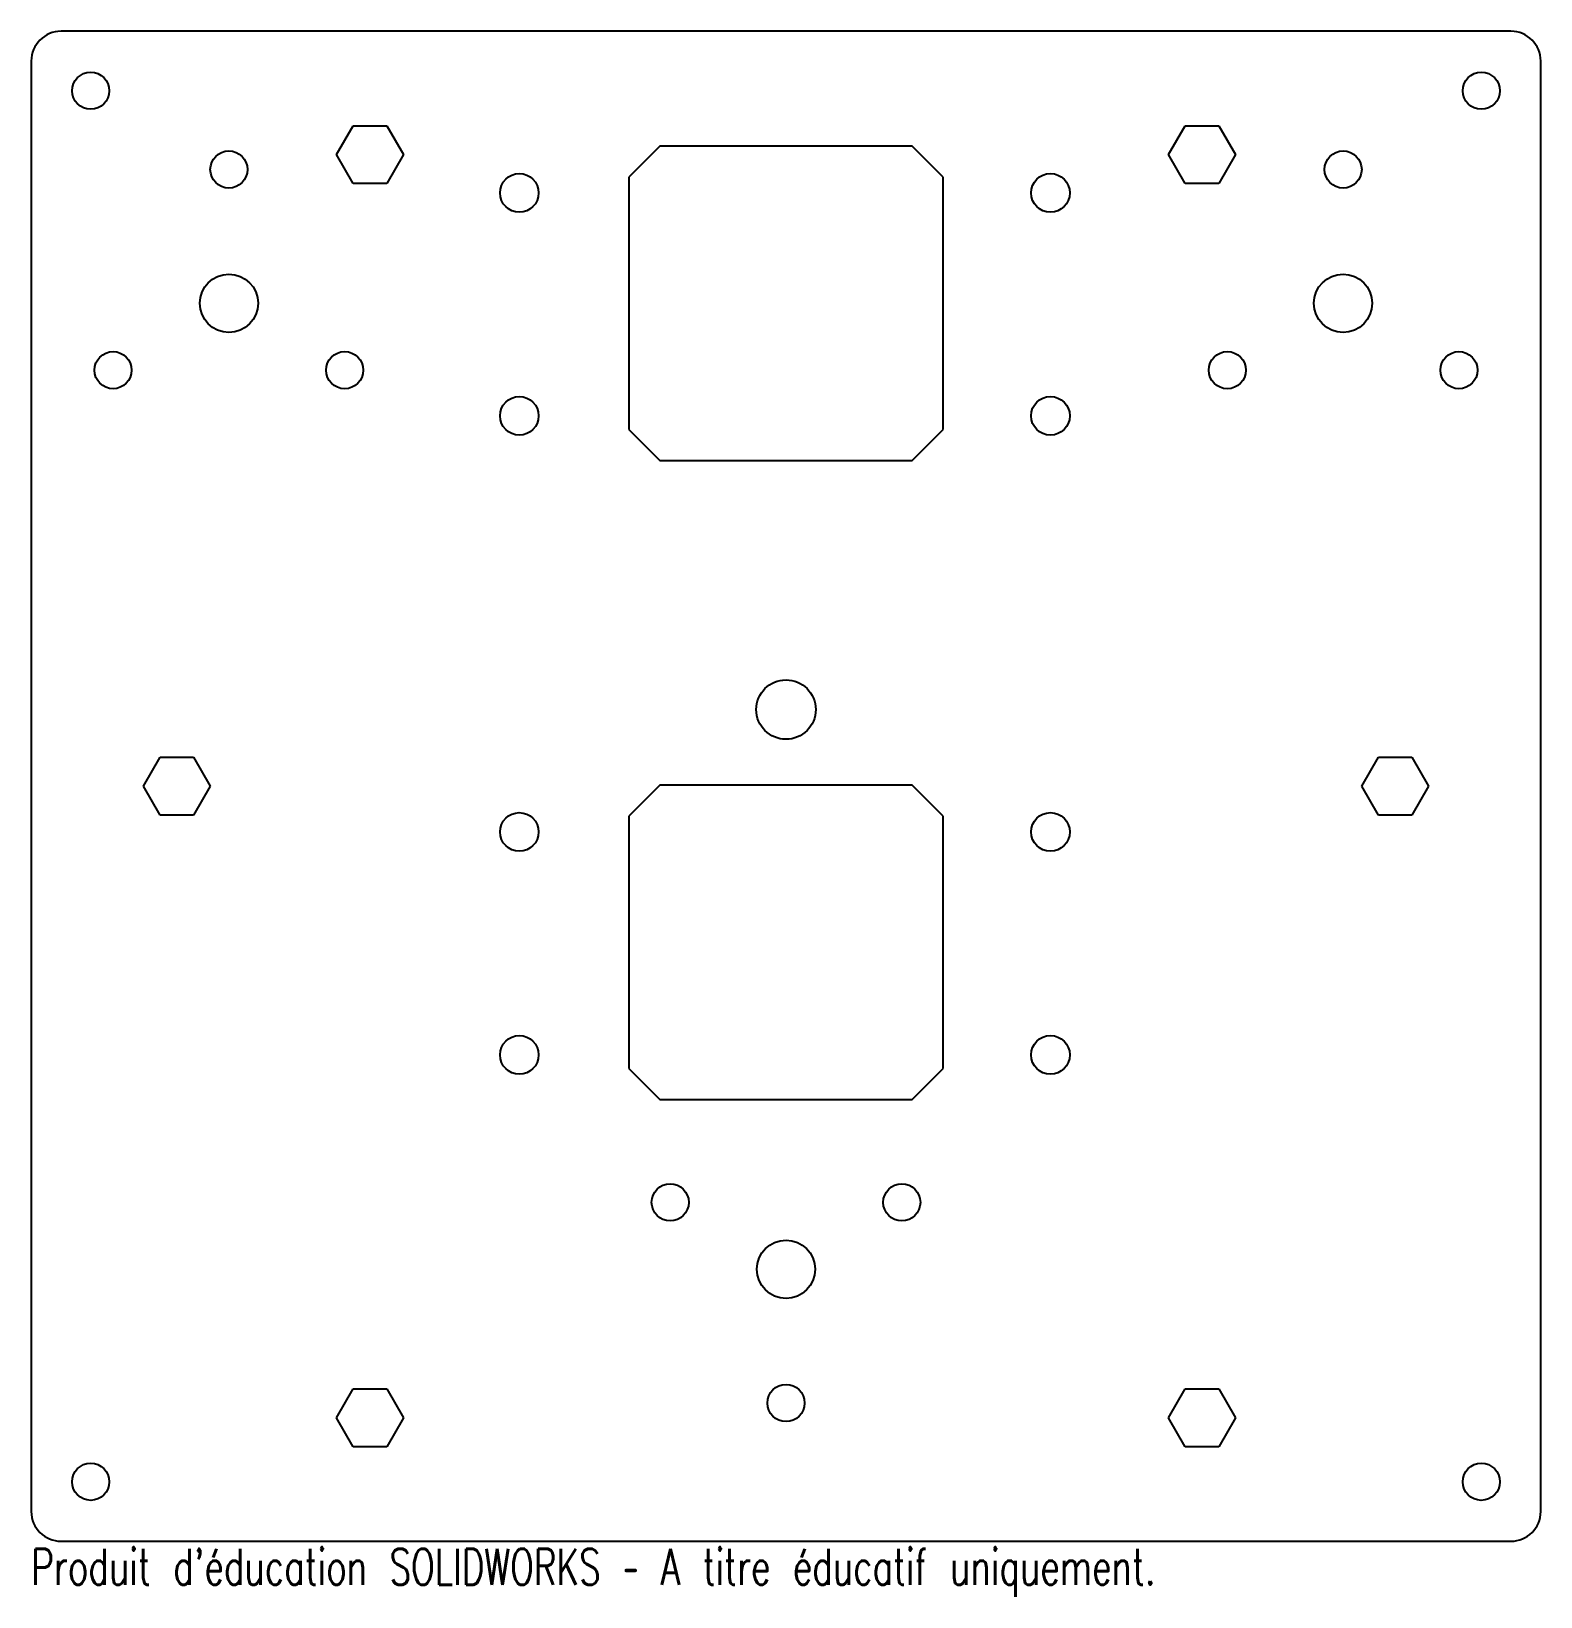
# Model space of a CAD drawing. Header units: millimetres. Extents: x -102 to 102, y -109 to 102.
import ezdxf

# ---------------------------------------------------------------- set-up
doc = ezdxf.new("R2010")
doc.units = ezdxf.units.MM
doc.styles.add('SLDTEXTSTYLE0', font='TXT', dxfattribs={"width": 0.7, "bigfont": 'bigfont'})

msp = doc.modelspace()

# ---------------------------------------------------------------- linework, layer by layer
at = {"color": 7, "linetype": 'Continuous', "lineweight": 25}
for p, q in [((97.6, 101.6), (-97.6, 101.6)), ((-101.6, 97.6), (-101.6, -97.6)), ((101.6, -97.6), (101.6, 97.6)), ((-60.5, 85), (-58.25, 88.9)), ((-58.25, 88.9), (-53.75, 88.9)), ((-53.75, 88.9), (-51.5, 85)), ((51.5, 85), (53.75, 88.9)), ((53.75, 88.9), (58.25, 88.9)), ((58.25, 88.9), (60.5, 85)), ((-58.25, 81.1), (-60.5, 85)), ((-51.5, 85), (-53.75, 81.1)), ((-16.98, 86.15), (-21.15, 81.98)), ((16.98, 86.15), (-16.98, 86.15)), ((21.15, 81.98), (16.98, 86.15)), ((53.75, 81.1), (51.5, 85)), ((60.5, 85), (58.25, 81.1)), ((-53.75, 81.1), (-58.25, 81.1)), ((-21.15, 81.98), (-21.15, 48.02)), ((21.15, 48.02), (21.15, 81.98)), ((58.25, 81.1), (53.75, 81.1)), ((-21.15, 48.02), (-16.98, 43.85)), ((16.98, 43.85), (21.15, 48.02)), ((-16.98, 43.85), (16.98, 43.85)), ((-86.5, 0), (-84.25, 3.9)), ((-84.25, 3.9), (-79.75, 3.9)), ((-79.75, 3.9), (-77.5, 0)), ((77.5, 0), (79.75, 3.9)), ((79.75, 3.9), (84.25, 3.9)), ((84.25, 3.9), (86.5, 0)), ((-84.25, -3.9), (-86.5, 0)), ((-77.5, 0), (-79.75, -3.9)), ((-16.98, 0.15), (-21.15, -4.02)), ((16.98, 0.15), (-16.98, 0.15)), ((21.15, -4.02), (16.98, 0.15)), ((79.75, -3.9), (77.5, 0)), ((86.5, 0), (84.25, -3.9)), ((-79.75, -3.9), (-84.25, -3.9)), ((-21.15, -4.02), (-21.15, -37.98)), ((21.15, -37.98), (21.15, -4.02)), ((84.25, -3.9), (79.75, -3.9)), ((-21.15, -37.98), (-16.98, -42.15)), ((16.98, -42.15), (21.15, -37.98)), ((-16.98, -42.15), (16.98, -42.15)), ((-60.5, -85), (-58.25, -81.1)), ((-58.25, -81.1), (-53.75, -81.1)), ((-53.75, -81.1), (-51.5, -85)), ((51.5, -85), (53.75, -81.1)), ((53.75, -81.1), (58.25, -81.1)), ((58.25, -81.1), (60.5, -85)), ((-58.25, -88.9), (-60.5, -85)), ((-51.5, -85), (-53.75, -88.9)), ((53.75, -88.9), (51.5, -85)), ((60.5, -85), (58.25, -88.9)), ((-53.75, -88.9), (-58.25, -88.9)), ((58.25, -88.9), (53.75, -88.9)), ((-97.6, -101.6), (97.6, -101.6))]:
    msp.add_line(p, q, dxfattribs=at)
for centre, radius in [((-93.6, 93.6), 2.5), ((93.6, 93.6), 2.5), ((-75, 83), 2.5), ((75, 83), 2.5), ((-35.9, 79.85), 2.6), ((35.6, 79.85), 2.6), ((-75, 65), 3.92), ((75, 65), 3.92), ((-90.59, 56), 2.5), ((-59.41, 56), 2.5), ((59.41, 56), 2.5), ((90.59, 56), 2.5), ((-35.9, 49.85), 2.6), ((35.6, 49.85), 2.6), ((0, 10.32), 4), ((-35.9, -6.15), 2.6), ((35.6, -6.15), 2.6), ((-35.9, -36.15), 2.6), ((35.6, -36.15), 2.6), ((-15.59, -56), 2.5), ((15.59, -56), 2.5), ((0, -65), 3.92), ((0, -83), 2.5), ((-93.6, -93.6), 2.5), ((93.6, -93.6), 2.5)]:
    msp.add_circle(centre, radius, dxfattribs=at)
for centre, start, end in [((-97.6, 97.6), 90, 180), ((97.6, 97.6), 0, 90), ((-97.6, -97.6), 180, 270), ((97.6, -97.6), 270, 0)]:
    msp.add_arc(centre, 4, start, end, dxfattribs=at)

# ---------------------------------------------------------------- texts
at = {"color": 7, "linetype": 'Continuous', "insert": (-101.6, -102.62), "char_height": 4.8336, "attachment_point": 1, "style": 'SLDTEXTSTYLE0'}
msp.add_mtext("Produit d'éducation SOLIDWORKS – A titre éducatif uniquement.", dxfattribs=at)

doc.saveas('drawing.dxf')
